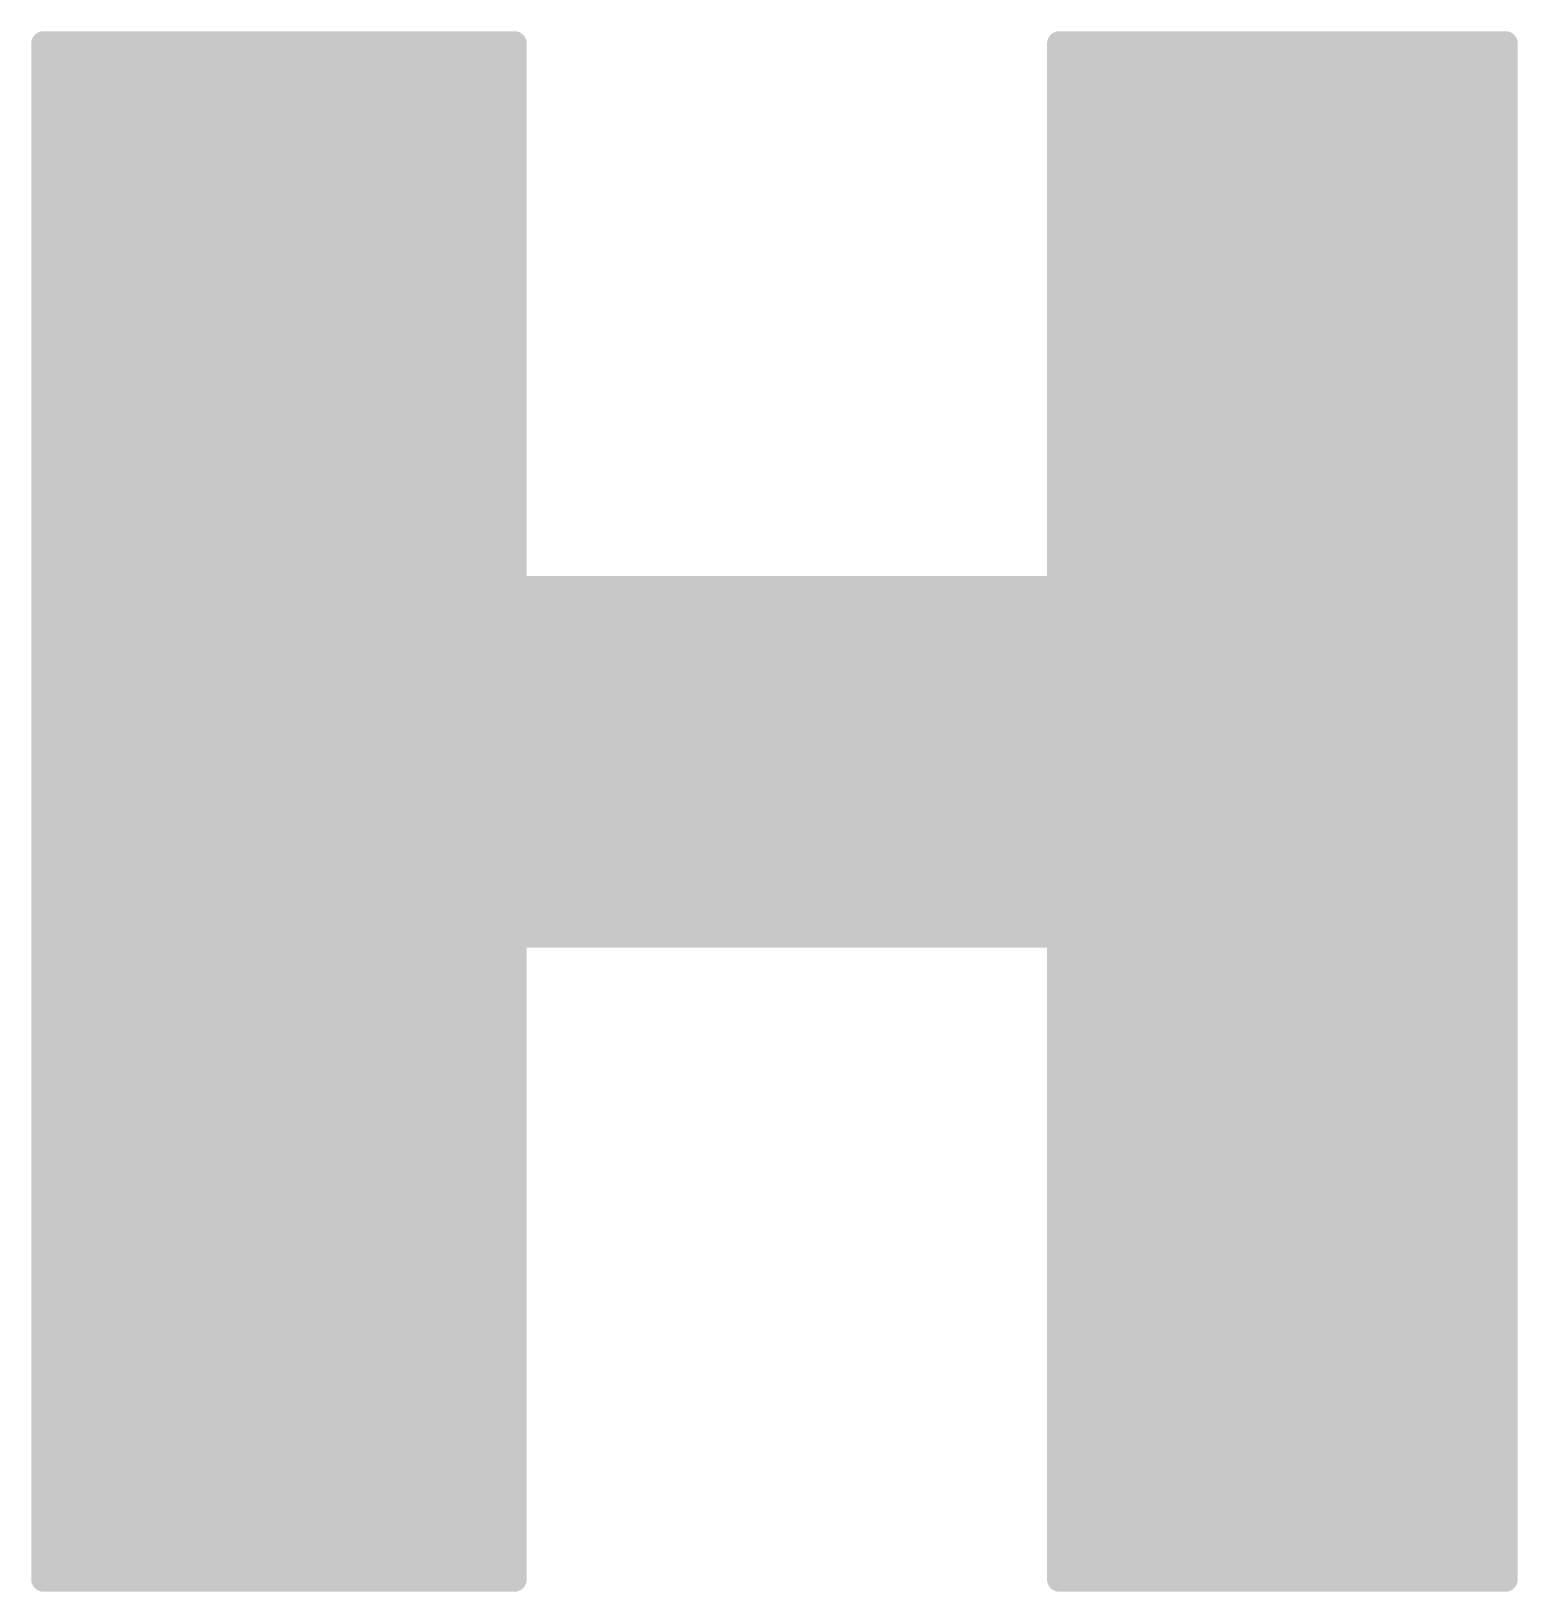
# Model space of a CAD drawing. Header units: millimetres. Extents: x 815.6 to 893.6, y 388.2 to 436.2.
# Drawn here: x 888.363 to 889.887, y 424.482 to 426.082 of the extents above; entities that cross this region are included whole.
import ezdxf

# ---------------------------------------------------------------- set-up
doc = ezdxf.new("R2010")
doc.units = ezdxf.units.MM
doc.layers.add('TOPOVERLAY', color=7, linetype='Continuous')

# ---------------------------------------------------------------- blocks, each defined once
blk = doc.blocks.new('ROSH_8')
at = {"layer": 'TOPOVERLAY', "const_width": 0.0254}
for points in [[(3.1623, 1.6129), (3.6449, 1.6129)], [(3.1623, 0.0381), (3.1623, 1.6129)], [(3.1877, 0.0381), (3.1877, 1.6129)], [(3.2131, 0.0381), (3.2131, 1.6129)], [(3.2385, 0.0381), (3.2385, 1.6129)], [(3.2639, 0.0381), (3.2639, 1.6129)], [(3.2893, 0.0381), (3.2893, 1.6129)], [(3.3147, 0.0381), (3.3147, 1.6129)], [(3.3401, 0.0381), (3.3401, 1.6129)], [(3.3655, 0.0381), (3.3655, 1.6129)], [(3.3909, 0.0381), (3.3909, 1.6129)], [(3.4163, 0.0381), (3.4163, 1.6129)], [(3.4417, 0.0381), (3.4417, 1.6129)], [(3.4671, 0.0381), (3.4671, 1.6129)], [(3.4925, 0.0381), (3.4925, 1.6129)], [(3.5179, 0.0381), (3.5179, 1.6129)], [(3.5433, 0.0381), (3.5433, 1.6129)], [(3.5687, 0.0381), (3.5687, 1.6129)], [(3.5941, 0.0381), (3.5941, 1.6129)], [(3.6195, 0.0381), (3.6195, 1.6129)], [(3.6449, 0.0381), (3.6449, 1.6129)], [(4.2037, 1.6129), (4.6609, 1.6129)], [(4.2037, 0.0381), (4.2037, 1.6129)], [(4.2291, 0.0381), (4.2291, 1.6129)], [(4.2545, 0.0381), (4.2545, 1.6129)], [(4.2799, 0.0381), (4.2799, 1.6129)], [(4.3053, 0.0381), (4.3053, 1.6129)], [(4.3307, 0.0381), (4.3307, 1.6129)], [(4.3561, 0.0381), (4.3561, 1.6129)], [(4.3815, 0.0381), (4.3815, 1.6129)], [(4.4069, 0.0381), (4.4069, 1.6129)], [(4.4323, 0.0381), (4.4323, 1.6129)], [(4.4577, 0.0381), (4.4577, 1.6129)], [(4.4831, 0.0381), (4.4831, 1.6129)], [(4.5085, 0.0381), (4.5085, 1.6129)], [(4.5339, 0.0381), (4.5339, 1.6129)], [(4.5593, 0.0381), (4.5593, 1.6129)], [(4.5847, 0.0381), (4.5847, 1.6129)], [(4.6101, 0.0381), (4.6101, 1.6129)], [(4.6355, 0.0381), (4.6355, 1.6129)], [(4.6609, 0.0381), (4.6609, 1.6129)], [(3.1623, 1.5875), (3.6449, 1.5875)], [(4.2037, 1.5875), (4.6609, 1.5875)], [(3.1623, 1.5621), (3.6449, 1.5621)], [(4.2037, 1.5621), (4.6609, 1.5621)], [(3.1623, 1.5367), (3.6449, 1.5367)], [(4.2037, 1.5367), (4.6609, 1.5367)], [(3.1623, 1.5113), (3.6449, 1.5113)], [(4.2037, 1.5113), (4.6609, 1.5113)], [(3.1623, 1.4859), (3.6449, 1.4859)], [(4.2037, 1.4859), (4.6609, 1.4859)], [(3.1623, 1.4605), (3.6449, 1.4605)], [(4.2037, 1.4605), (4.6609, 1.4605)], [(3.1623, 1.4351), (3.6449, 1.4351)], [(4.2037, 1.4351), (4.6609, 1.4351)], [(3.1623, 1.4097), (3.6449, 1.4097)], [(4.2037, 1.4097), (4.6609, 1.4097)], [(3.1623, 1.3843), (3.6449, 1.3843)], [(4.2037, 1.3843), (4.6609, 1.3843)], [(3.1623, 1.3589), (3.6449, 1.3589)], [(4.2037, 1.3589), (4.6609, 1.3589)], [(3.1623, 1.3335), (3.6449, 1.3335)], [(4.2037, 1.3335), (4.6609, 1.3335)], [(3.1623, 1.3081), (3.6449, 1.3081)], [(4.2037, 1.3081), (4.6609, 1.3081)], [(3.1623, 1.2827), (3.6449, 1.2827)], [(4.2037, 1.2827), (4.6609, 1.2827)], [(3.1623, 1.2573), (3.6449, 1.2573)], [(4.2037, 1.2573), (4.6609, 1.2573)], [(3.1623, 1.2319), (3.6449, 1.2319)], [(4.2037, 1.2319), (4.6609, 1.2319)], [(3.1623, 1.2065), (3.6449, 1.2065)], [(4.2037, 1.2065), (4.6609, 1.2065)], [(3.1623, 1.1811), (3.6449, 1.1811)], [(4.2037, 1.1811), (4.6609, 1.1811)], [(3.1623, 1.1557), (3.6449, 1.1557)], [(4.2037, 1.1557), (4.6609, 1.1557)], [(3.1623, 1.1303), (3.6449, 1.1303)], [(4.2037, 1.1303), (4.6609, 1.1303)], [(3.1623, 1.1049), (3.6449, 1.1049)], [(4.2037, 1.1049), (4.6609, 1.1049)], [(3.1623, 1.0795), (3.6449, 1.0795)], [(4.2037, 1.0795), (4.6609, 1.0795)], [(3.1623, 1.0541), (4.6609, 1.0541)], [(3.6703, 0.6985), (3.6703, 1.0541)], [(3.6957, 0.6985), (3.6957, 1.0541)], [(3.7211, 0.6985), (3.7211, 1.0541)], [(3.7465, 0.6985), (3.7465, 1.0541)], [(3.7719, 0.6985), (3.7719, 1.0541)], [(3.7973, 0.6985), (3.7973, 1.0541)], [(3.8227, 0.6985), (3.8227, 1.0541)], [(3.8481, 0.6985), (3.8481, 1.0541)], [(3.8735, 0.6985), (3.8735, 1.0541)], [(3.8989, 0.6985), (3.8989, 1.0541)], [(3.9243, 0.6985), (3.9243, 1.0541)], [(3.9497, 0.6985), (3.9497, 1.0541)], [(3.9751, 0.6985), (3.9751, 1.0541)], [(4.0005, 0.6985), (4.0005, 1.0541)], [(4.0259, 0.6985), (4.0259, 1.0541)], [(4.0513, 0.6985), (4.0513, 1.0541)], [(4.0767, 0.6985), (4.0767, 1.0541)], [(4.1021, 0.6985), (4.1021, 1.0541)], [(4.1275, 0.6985), (4.1275, 1.0541)], [(4.1529, 0.6985), (4.1529, 1.0541)], [(4.1783, 0.6985), (4.1783, 1.0541)], [(3.1623, 1.0287), (4.6609, 1.0287)], [(3.1623, 1.0033), (4.6609, 1.0033)], [(3.1623, 0.9779), (4.6609, 0.9779)], [(3.1623, 0.9525), (4.6609, 0.9525)], [(3.1623, 0.9271), (4.6609, 0.9271)], [(3.1623, 0.9017), (4.6609, 0.9017)], [(3.1623, 0.8763), (4.6609, 0.8763)], [(3.1623, 0.8509), (4.6609, 0.8509)], [(3.1623, 0.8255), (4.6609, 0.8255)], [(3.1623, 0.8001), (4.6609, 0.8001)], [(3.1623, 0.7747), (4.6609, 0.7747)], [(3.1623, 0.7493), (4.6609, 0.7493)], [(3.1623, 0.7239), (4.6609, 0.7239)], [(3.1623, 0.6985), (4.6609, 0.6985)], [(3.1623, 0.6731), (3.6449, 0.6731)], [(4.2037, 0.6731), (4.6609, 0.6731)], [(3.1623, 0.6477), (3.6449, 0.6477)], [(4.2037, 0.6477), (4.6609, 0.6477)], [(3.1623, 0.6223), (3.6449, 0.6223)], [(4.2037, 0.6223), (4.6609, 0.6223)], [(3.1623, 0.5969), (3.6449, 0.5969)], [(4.2037, 0.5969), (4.6609, 0.5969)], [(3.1623, 0.5715), (3.6449, 0.5715)], [(4.2037, 0.5715), (4.6609, 0.5715)], [(3.1623, 0.5461), (3.6449, 0.5461)], [(4.2037, 0.5461), (4.6609, 0.5461)], [(3.1623, 0.5207), (3.6449, 0.5207)], [(4.2037, 0.5207), (4.6609, 0.5207)], [(3.1623, 0.4953), (3.6449, 0.4953)], [(4.2037, 0.4953), (4.6609, 0.4953)], [(3.1623, 0.4699), (3.6449, 0.4699)], [(4.2037, 0.4699), (4.6609, 0.4699)], [(3.1623, 0.4445), (3.6449, 0.4445)], [(4.2037, 0.4445), (4.6609, 0.4445)], [(3.1623, 0.4191), (3.6449, 0.4191)], [(4.2037, 0.4191), (4.6609, 0.4191)], [(3.1623, 0.3937), (3.6449, 0.3937)], [(4.2037, 0.3937), (4.6609, 0.3937)], [(3.1623, 0.3683), (3.6449, 0.3683)], [(4.2037, 0.3683), (4.6609, 0.3683)], [(3.1623, 0.3429), (3.6449, 0.3429)], [(4.2037, 0.3429), (4.6609, 0.3429)], [(3.1623, 0.3175), (3.6449, 0.3175)], [(4.2037, 0.3175), (4.6609, 0.3175)], [(3.1623, 0.2921), (3.6449, 0.2921)], [(4.2037, 0.2921), (4.6609, 0.2921)], [(3.1623, 0.2667), (3.6449, 0.2667)], [(4.2037, 0.2667), (4.6609, 0.2667)], [(3.1623, 0.2413), (3.6449, 0.2413)], [(4.2037, 0.2413), (4.6609, 0.2413)], [(3.1623, 0.2159), (3.6449, 0.2159)], [(4.2037, 0.2159), (4.6609, 0.2159)], [(3.1623, 0.1905), (3.6449, 0.1905)], [(4.2037, 0.1905), (4.6609, 0.1905)], [(3.1623, 0.1651), (3.6449, 0.1651)], [(4.2037, 0.1651), (4.6609, 0.1651)], [(3.1623, 0.1397), (3.6449, 0.1397)], [(4.2037, 0.1397), (4.6609, 0.1397)], [(3.1623, 0.1143), (3.6449, 0.1143)], [(4.2037, 0.1143), (4.6609, 0.1143)], [(3.1623, 0.0889), (3.6449, 0.0889)], [(4.2037, 0.0889), (4.6609, 0.0889)], [(3.1623, 0.0635), (3.6449, 0.0635)], [(4.2037, 0.0635), (4.6609, 0.0635)], [(3.1623, 0.0381), (3.6449, 0.0381)], [(4.2037, 0.0381), (4.6609, 0.0381)]]:
    blk.add_lwpolyline(points, dxfattribs=at)
at = {"layer": 'TOPOVERLAY', "const_width": 0.0127}
for points in [[(3.15595, 1.6129, 1), (3.16865, 1.6129, 1)], [(3.15595, 1.6129, 1), (3.16865, 1.6129, 1)], [(3.18135, 1.6129, 1), (3.19405, 1.6129, 1)], [(3.20675, 1.6129, 1), (3.21945, 1.6129, 1)], [(3.23215, 1.6129, 1), (3.24485, 1.6129, 1)], [(3.25755, 1.6129, 1), (3.27025, 1.6129, 1)], [(3.28295, 1.6129, 1), (3.29565, 1.6129, 1)], [(3.30835, 1.6129, 1), (3.32105, 1.6129, 1)], [(3.33375, 1.6129, 1), (3.34645, 1.6129, 1)], [(3.35915, 1.6129, 1), (3.37185, 1.6129, 1)], [(3.38455, 1.6129, 1), (3.39725, 1.6129, 1)], [(3.40995, 1.6129, 1), (3.42265, 1.6129, 1)], [(3.43535, 1.6129, 1), (3.44805, 1.6129, 1)], [(3.46075, 1.6129, 1), (3.47345, 1.6129, 1)], [(3.48615, 1.6129, 1), (3.49885, 1.6129, 1)], [(3.51155, 1.6129, 1), (3.52425, 1.6129, 1)], [(3.53695, 1.6129, 1), (3.54965, 1.6129, 1)], [(3.56235, 1.6129, 1), (3.57505, 1.6129, 1)], [(3.58775, 1.6129, 1), (3.60045, 1.6129, 1)], [(3.61315, 1.6129, 1), (3.62585, 1.6129, 1)], [(3.63855, 1.6129, 1), (3.65125, 1.6129, 1)], [(3.63855, 1.6129, 1), (3.65125, 1.6129, 1)], [(4.19735, 1.6129, 1), (4.21005, 1.6129, 1)], [(4.19735, 1.6129, 1), (4.21005, 1.6129, 1)], [(4.22275, 1.6129, 1), (4.23545, 1.6129, 1)], [(4.24815, 1.6129, 1), (4.26085, 1.6129, 1)], [(4.27355, 1.6129, 1), (4.28625, 1.6129, 1)], [(4.29895, 1.6129, 1), (4.31165, 1.6129, 1)], [(4.32435, 1.6129, 1), (4.33705, 1.6129, 1)], [(4.34975, 1.6129, 1), (4.36245, 1.6129, 1)], [(4.37515, 1.6129, 1), (4.38785, 1.6129, 1)], [(4.40055, 1.6129, 1), (4.41325, 1.6129, 1)], [(4.42595, 1.6129, 1), (4.43865, 1.6129, 1)], [(4.45135, 1.6129, 1), (4.46405, 1.6129, 1)], [(4.47675, 1.6129, 1), (4.48945, 1.6129, 1)], [(4.50215, 1.6129, 1), (4.51485, 1.6129, 1)], [(4.52755, 1.6129, 1), (4.54025, 1.6129, 1)], [(4.55295, 1.6129, 1), (4.56565, 1.6129, 1)], [(4.57835, 1.6129, 1), (4.59105, 1.6129, 1)], [(4.60375, 1.6129, 1), (4.61645, 1.6129, 1)], [(4.62915, 1.6129, 1), (4.64185, 1.6129, 1)], [(4.65455, 1.6129, 1), (4.66725, 1.6129, 1)], [(4.65455, 1.6129, 1), (4.66725, 1.6129, 1)], [(3.15595, 1.5875, 1), (3.16865, 1.5875, 1)], [(3.63855, 1.5875, 1), (3.65125, 1.5875, 1)], [(4.19735, 1.5875, 1), (4.21005, 1.5875, 1)], [(4.65455, 1.5875, 1), (4.66725, 1.5875, 1)], [(3.15595, 1.5621, 1), (3.16865, 1.5621, 1)], [(3.63855, 1.5621, 1), (3.65125, 1.5621, 1)], [(4.19735, 1.5621, 1), (4.21005, 1.5621, 1)], [(4.65455, 1.5621, 1), (4.66725, 1.5621, 1)], [(3.15595, 1.5367, 1), (3.16865, 1.5367, 1)], [(3.63855, 1.5367, 1), (3.65125, 1.5367, 1)], [(4.19735, 1.5367, 1), (4.21005, 1.5367, 1)], [(4.65455, 1.5367, 1), (4.66725, 1.5367, 1)], [(3.15595, 1.5113, 1), (3.16865, 1.5113, 1)], [(3.63855, 1.5113, 1), (3.65125, 1.5113, 1)], [(4.19735, 1.5113, 1), (4.21005, 1.5113, 1)], [(4.65455, 1.5113, 1), (4.66725, 1.5113, 1)], [(3.15595, 1.4859, 1), (3.16865, 1.4859, 1)], [(3.63855, 1.4859, 1), (3.65125, 1.4859, 1)], [(4.19735, 1.4859, 1), (4.21005, 1.4859, 1)], [(4.65455, 1.4859, 1), (4.66725, 1.4859, 1)], [(3.15595, 1.4605, 1), (3.16865, 1.4605, 1)], [(3.63855, 1.4605, 1), (3.65125, 1.4605, 1)], [(4.19735, 1.4605, 1), (4.21005, 1.4605, 1)], [(4.65455, 1.4605, 1), (4.66725, 1.4605, 1)], [(3.15595, 1.4351, 1), (3.16865, 1.4351, 1)], [(3.63855, 1.4351, 1), (3.65125, 1.4351, 1)], [(4.19735, 1.4351, 1), (4.21005, 1.4351, 1)], [(4.65455, 1.4351, 1), (4.66725, 1.4351, 1)], [(3.15595, 1.4097, 1), (3.16865, 1.4097, 1)], [(3.63855, 1.4097, 1), (3.65125, 1.4097, 1)], [(4.19735, 1.4097, 1), (4.21005, 1.4097, 1)], [(4.65455, 1.4097, 1), (4.66725, 1.4097, 1)], [(3.15595, 1.3843, 1), (3.16865, 1.3843, 1)], [(3.63855, 1.3843, 1), (3.65125, 1.3843, 1)], [(4.19735, 1.3843, 1), (4.21005, 1.3843, 1)], [(4.65455, 1.3843, 1), (4.66725, 1.3843, 1)], [(3.15595, 1.3589, 1), (3.16865, 1.3589, 1)], [(3.63855, 1.3589, 1), (3.65125, 1.3589, 1)], [(4.19735, 1.3589, 1), (4.21005, 1.3589, 1)], [(4.65455, 1.3589, 1), (4.66725, 1.3589, 1)], [(3.15595, 1.3335, 1), (3.16865, 1.3335, 1)], [(3.63855, 1.3335, 1), (3.65125, 1.3335, 1)], [(4.19735, 1.3335, 1), (4.21005, 1.3335, 1)], [(4.65455, 1.3335, 1), (4.66725, 1.3335, 1)], [(3.15595, 1.3081, 1), (3.16865, 1.3081, 1)], [(3.63855, 1.3081, 1), (3.65125, 1.3081, 1)], [(4.19735, 1.3081, 1), (4.21005, 1.3081, 1)], [(4.65455, 1.3081, 1), (4.66725, 1.3081, 1)], [(3.15595, 1.2827, 1), (3.16865, 1.2827, 1)], [(3.63855, 1.2827, 1), (3.65125, 1.2827, 1)], [(4.19735, 1.2827, 1), (4.21005, 1.2827, 1)], [(4.65455, 1.2827, 1), (4.66725, 1.2827, 1)], [(3.15595, 1.2573, 1), (3.16865, 1.2573, 1)], [(3.63855, 1.2573, 1), (3.65125, 1.2573, 1)], [(4.19735, 1.2573, 1), (4.21005, 1.2573, 1)], [(4.65455, 1.2573, 1), (4.66725, 1.2573, 1)], [(3.15595, 1.2319, 1), (3.16865, 1.2319, 1)], [(3.63855, 1.2319, 1), (3.65125, 1.2319, 1)], [(4.19735, 1.2319, 1), (4.21005, 1.2319, 1)], [(4.65455, 1.2319, 1), (4.66725, 1.2319, 1)], [(3.15595, 1.2065, 1), (3.16865, 1.2065, 1)], [(3.63855, 1.2065, 1), (3.65125, 1.2065, 1)], [(4.19735, 1.2065, 1), (4.21005, 1.2065, 1)], [(4.65455, 1.2065, 1), (4.66725, 1.2065, 1)], [(3.15595, 1.1811, 1), (3.16865, 1.1811, 1)], [(3.63855, 1.1811, 1), (3.65125, 1.1811, 1)], [(4.19735, 1.1811, 1), (4.21005, 1.1811, 1)], [(4.65455, 1.1811, 1), (4.66725, 1.1811, 1)], [(3.15595, 1.1557, 1), (3.16865, 1.1557, 1)], [(3.63855, 1.1557, 1), (3.65125, 1.1557, 1)], [(4.19735, 1.1557, 1), (4.21005, 1.1557, 1)], [(4.65455, 1.1557, 1), (4.66725, 1.1557, 1)], [(3.15595, 1.1303, 1), (3.16865, 1.1303, 1)], [(3.63855, 1.1303, 1), (3.65125, 1.1303, 1)], [(4.19735, 1.1303, 1), (4.21005, 1.1303, 1)], [(4.65455, 1.1303, 1), (4.66725, 1.1303, 1)], [(3.15595, 1.1049, 1), (3.16865, 1.1049, 1)], [(3.63855, 1.1049, 1), (3.65125, 1.1049, 1)], [(4.19735, 1.1049, 1), (4.21005, 1.1049, 1)], [(4.65455, 1.1049, 1), (4.66725, 1.1049, 1)], [(3.15595, 1.0795, 1), (3.16865, 1.0795, 1)], [(3.63855, 1.0795, 1), (3.65125, 1.0795, 1)], [(4.19735, 1.0795, 1), (4.21005, 1.0795, 1)], [(4.65455, 1.0795, 1), (4.66725, 1.0795, 1)], [(3.15595, 1.0541, 1), (3.16865, 1.0541, 1)], [(3.66395, 1.0541, 1), (3.67665, 1.0541, 1)], [(3.68935, 1.0541, 1), (3.70205, 1.0541, 1)], [(3.71475, 1.0541, 1), (3.72745, 1.0541, 1)], [(3.74015, 1.0541, 1), (3.75285, 1.0541, 1)], [(3.76555, 1.0541, 1), (3.77825, 1.0541, 1)], [(3.79095, 1.0541, 1), (3.80365, 1.0541, 1)], [(3.81635, 1.0541, 1), (3.82905, 1.0541, 1)], [(3.84175, 1.0541, 1), (3.85445, 1.0541, 1)], [(3.86715, 1.0541, 1), (3.87985, 1.0541, 1)], [(3.89255, 1.0541, 1), (3.90525, 1.0541, 1)], [(3.91795, 1.0541, 1), (3.93065, 1.0541, 1)], [(3.94335, 1.0541, 1), (3.95605, 1.0541, 1)], [(3.96875, 1.0541, 1), (3.98145, 1.0541, 1)], [(3.99415, 1.0541, 1), (4.00685, 1.0541, 1)], [(4.01955, 1.0541, 1), (4.03225, 1.0541, 1)], [(4.04495, 1.0541, 1), (4.05765, 1.0541, 1)], [(4.07035, 1.0541, 1), (4.08305, 1.0541, 1)], [(4.09575, 1.0541, 1), (4.10845, 1.0541, 1)], [(4.12115, 1.0541, 1), (4.13385, 1.0541, 1)], [(4.14655, 1.0541, 1), (4.15925, 1.0541, 1)], [(4.17195, 1.0541, 1), (4.18465, 1.0541, 1)], [(4.65455, 1.0541, 1), (4.66725, 1.0541, 1)], [(3.15595, 1.0287, 1), (3.16865, 1.0287, 1)], [(4.65455, 1.0287, 1), (4.66725, 1.0287, 1)], [(3.15595, 1.0033, 1), (3.16865, 1.0033, 1)], [(4.65455, 1.0033, 1), (4.66725, 1.0033, 1)], [(3.15595, 0.9779, 1), (3.16865, 0.9779, 1)], [(4.65455, 0.9779, 1), (4.66725, 0.9779, 1)], [(3.15595, 0.9525, 1), (3.16865, 0.9525, 1)], [(4.65455, 0.9525, 1), (4.66725, 0.9525, 1)], [(3.15595, 0.9271, 1), (3.16865, 0.9271, 1)], [(4.65455, 0.9271, 1), (4.66725, 0.9271, 1)], [(3.15595, 0.9017, 1), (3.16865, 0.9017, 1)], [(4.65455, 0.9017, 1), (4.66725, 0.9017, 1)], [(3.15595, 0.8763, 1), (3.16865, 0.8763, 1)], [(4.65455, 0.8763, 1), (4.66725, 0.8763, 1)], [(3.15595, 0.8509, 1), (3.16865, 0.8509, 1)], [(4.65455, 0.8509, 1), (4.66725, 0.8509, 1)], [(3.15595, 0.8255, 1), (3.16865, 0.8255, 1)], [(4.65455, 0.8255, 1), (4.66725, 0.8255, 1)], [(3.15595, 0.8001, 1), (3.16865, 0.8001, 1)], [(4.65455, 0.8001, 1), (4.66725, 0.8001, 1)], [(3.15595, 0.7747, 1), (3.16865, 0.7747, 1)], [(4.65455, 0.7747, 1), (4.66725, 0.7747, 1)], [(3.15595, 0.7493, 1), (3.16865, 0.7493, 1)], [(4.65455, 0.7493, 1), (4.66725, 0.7493, 1)], [(3.15595, 0.7239, 1), (3.16865, 0.7239, 1)], [(4.65455, 0.7239, 1), (4.66725, 0.7239, 1)], [(3.15595, 0.6985, 1), (3.16865, 0.6985, 1)], [(3.66395, 0.6985, 1), (3.67665, 0.6985, 1)], [(3.68935, 0.6985, 1), (3.70205, 0.6985, 1)], [(3.71475, 0.6985, 1), (3.72745, 0.6985, 1)], [(3.74015, 0.6985, 1), (3.75285, 0.6985, 1)], [(3.76555, 0.6985, 1), (3.77825, 0.6985, 1)], [(3.79095, 0.6985, 1), (3.80365, 0.6985, 1)], [(3.81635, 0.6985, 1), (3.82905, 0.6985, 1)], [(3.84175, 0.6985, 1), (3.85445, 0.6985, 1)], [(3.86715, 0.6985, 1), (3.87985, 0.6985, 1)], [(3.89255, 0.6985, 1), (3.90525, 0.6985, 1)], [(3.91795, 0.6985, 1), (3.93065, 0.6985, 1)], [(3.94335, 0.6985, 1), (3.95605, 0.6985, 1)], [(3.96875, 0.6985, 1), (3.98145, 0.6985, 1)], [(3.99415, 0.6985, 1), (4.00685, 0.6985, 1)], [(4.01955, 0.6985, 1), (4.03225, 0.6985, 1)], [(4.04495, 0.6985, 1), (4.05765, 0.6985, 1)], [(4.07035, 0.6985, 1), (4.08305, 0.6985, 1)], [(4.09575, 0.6985, 1), (4.10845, 0.6985, 1)], [(4.12115, 0.6985, 1), (4.13385, 0.6985, 1)], [(4.14655, 0.6985, 1), (4.15925, 0.6985, 1)], [(4.17195, 0.6985, 1), (4.18465, 0.6985, 1)], [(4.65455, 0.6985, 1), (4.66725, 0.6985, 1)], [(3.15595, 0.6731, 1), (3.16865, 0.6731, 1)], [(3.63855, 0.6731, 1), (3.65125, 0.6731, 1)], [(4.19735, 0.6731, 1), (4.21005, 0.6731, 1)], [(4.65455, 0.6731, 1), (4.66725, 0.6731, 1)], [(3.15595, 0.6477, 1), (3.16865, 0.6477, 1)], [(3.63855, 0.6477, 1), (3.65125, 0.6477, 1)], [(4.19735, 0.6477, 1), (4.21005, 0.6477, 1)], [(4.65455, 0.6477, 1), (4.66725, 0.6477, 1)], [(3.15595, 0.6223, 1), (3.16865, 0.6223, 1)], [(3.63855, 0.6223, 1), (3.65125, 0.6223, 1)], [(4.19735, 0.6223, 1), (4.21005, 0.6223, 1)], [(4.65455, 0.6223, 1), (4.66725, 0.6223, 1)], [(3.15595, 0.5969, 1), (3.16865, 0.5969, 1)], [(3.63855, 0.5969, 1), (3.65125, 0.5969, 1)], [(4.19735, 0.5969, 1), (4.21005, 0.5969, 1)], [(4.65455, 0.5969, 1), (4.66725, 0.5969, 1)], [(3.15595, 0.5715, 1), (3.16865, 0.5715, 1)], [(3.63855, 0.5715, 1), (3.65125, 0.5715, 1)], [(4.19735, 0.5715, 1), (4.21005, 0.5715, 1)], [(4.65455, 0.5715, 1), (4.66725, 0.5715, 1)], [(3.15595, 0.5461, 1), (3.16865, 0.5461, 1)], [(3.63855, 0.5461, 1), (3.65125, 0.5461, 1)], [(4.19735, 0.5461, 1), (4.21005, 0.5461, 1)], [(4.65455, 0.5461, 1), (4.66725, 0.5461, 1)], [(3.15595, 0.5207, 1), (3.16865, 0.5207, 1)], [(3.63855, 0.5207, 1), (3.65125, 0.5207, 1)], [(4.19735, 0.5207, 1), (4.21005, 0.5207, 1)], [(4.65455, 0.5207, 1), (4.66725, 0.5207, 1)], [(3.15595, 0.4953, 1), (3.16865, 0.4953, 1)], [(3.63855, 0.4953, 1), (3.65125, 0.4953, 1)], [(4.19735, 0.4953, 1), (4.21005, 0.4953, 1)], [(4.65455, 0.4953, 1), (4.66725, 0.4953, 1)], [(3.15595, 0.4699, 1), (3.16865, 0.4699, 1)], [(3.63855, 0.4699, 1), (3.65125, 0.4699, 1)], [(4.19735, 0.4699, 1), (4.21005, 0.4699, 1)], [(4.65455, 0.4699, 1), (4.66725, 0.4699, 1)], [(3.15595, 0.4445, 1), (3.16865, 0.4445, 1)], [(3.63855, 0.4445, 1), (3.65125, 0.4445, 1)], [(4.19735, 0.4445, 1), (4.21005, 0.4445, 1)], [(4.65455, 0.4445, 1), (4.66725, 0.4445, 1)], [(3.15595, 0.4191, 1), (3.16865, 0.4191, 1)], [(3.63855, 0.4191, 1), (3.65125, 0.4191, 1)], [(4.19735, 0.4191, 1), (4.21005, 0.4191, 1)], [(4.65455, 0.4191, 1), (4.66725, 0.4191, 1)], [(3.15595, 0.3937, 1), (3.16865, 0.3937, 1)], [(3.63855, 0.3937, 1), (3.65125, 0.3937, 1)], [(4.19735, 0.3937, 1), (4.21005, 0.3937, 1)], [(4.65455, 0.3937, 1), (4.66725, 0.3937, 1)], [(3.15595, 0.3683, 1), (3.16865, 0.3683, 1)], [(3.63855, 0.3683, 1), (3.65125, 0.3683, 1)], [(4.19735, 0.3683, 1), (4.21005, 0.3683, 1)], [(4.65455, 0.3683, 1), (4.66725, 0.3683, 1)], [(3.15595, 0.3429, 1), (3.16865, 0.3429, 1)], [(3.63855, 0.3429, 1), (3.65125, 0.3429, 1)], [(4.19735, 0.3429, 1), (4.21005, 0.3429, 1)], [(4.65455, 0.3429, 1), (4.66725, 0.3429, 1)], [(3.15595, 0.3175, 1), (3.16865, 0.3175, 1)], [(3.63855, 0.3175, 1), (3.65125, 0.3175, 1)], [(4.19735, 0.3175, 1), (4.21005, 0.3175, 1)], [(4.65455, 0.3175, 1), (4.66725, 0.3175, 1)], [(3.15595, 0.2921, 1), (3.16865, 0.2921, 1)], [(3.63855, 0.2921, 1), (3.65125, 0.2921, 1)], [(4.19735, 0.2921, 1), (4.21005, 0.2921, 1)], [(4.65455, 0.2921, 1), (4.66725, 0.2921, 1)], [(3.15595, 0.2667, 1), (3.16865, 0.2667, 1)], [(3.63855, 0.2667, 1), (3.65125, 0.2667, 1)], [(4.19735, 0.2667, 1), (4.21005, 0.2667, 1)], [(4.65455, 0.2667, 1), (4.66725, 0.2667, 1)], [(3.15595, 0.2413, 1), (3.16865, 0.2413, 1)], [(3.63855, 0.2413, 1), (3.65125, 0.2413, 1)], [(4.19735, 0.2413, 1), (4.21005, 0.2413, 1)], [(4.65455, 0.2413, 1), (4.66725, 0.2413, 1)], [(3.15595, 0.2159, 1), (3.16865, 0.2159, 1)], [(3.63855, 0.2159, 1), (3.65125, 0.2159, 1)], [(4.19735, 0.2159, 1), (4.21005, 0.2159, 1)], [(4.65455, 0.2159, 1), (4.66725, 0.2159, 1)], [(3.15595, 0.1905, 1), (3.16865, 0.1905, 1)], [(3.63855, 0.1905, 1), (3.65125, 0.1905, 1)], [(4.19735, 0.1905, 1), (4.21005, 0.1905, 1)], [(4.65455, 0.1905, 1), (4.66725, 0.1905, 1)], [(3.15595, 0.1651, 1), (3.16865, 0.1651, 1)], [(3.63855, 0.1651, 1), (3.65125, 0.1651, 1)], [(4.19735, 0.1651, 1), (4.21005, 0.1651, 1)], [(4.65455, 0.1651, 1), (4.66725, 0.1651, 1)], [(3.15595, 0.1397, 1), (3.16865, 0.1397, 1)], [(3.63855, 0.1397, 1), (3.65125, 0.1397, 1)], [(4.19735, 0.1397, 1), (4.21005, 0.1397, 1)], [(4.65455, 0.1397, 1), (4.66725, 0.1397, 1)], [(3.15595, 0.1143, 1), (3.16865, 0.1143, 1)], [(3.63855, 0.1143, 1), (3.65125, 0.1143, 1)], [(4.19735, 0.1143, 1), (4.21005, 0.1143, 1)], [(4.65455, 0.1143, 1), (4.66725, 0.1143, 1)], [(3.15595, 0.0889, 1), (3.16865, 0.0889, 1)], [(3.63855, 0.0889, 1), (3.65125, 0.0889, 1)], [(4.19735, 0.0889, 1), (4.21005, 0.0889, 1)], [(4.65455, 0.0889, 1), (4.66725, 0.0889, 1)], [(3.15595, 0.0635, 1), (3.16865, 0.0635, 1)], [(3.63855, 0.0635, 1), (3.65125, 0.0635, 1)], [(4.19735, 0.0635, 1), (4.21005, 0.0635, 1)], [(4.65455, 0.0635, 1), (4.66725, 0.0635, 1)], [(3.15595, 0.0381, 1), (3.16865, 0.0381, 1)], [(3.15595, 0.0381, 1), (3.16865, 0.0381, 1)], [(3.18135, 0.0381, 1), (3.19405, 0.0381, 1)], [(3.20675, 0.0381, 1), (3.21945, 0.0381, 1)], [(3.23215, 0.0381, 1), (3.24485, 0.0381, 1)], [(3.25755, 0.0381, 1), (3.27025, 0.0381, 1)], [(3.28295, 0.0381, 1), (3.29565, 0.0381, 1)], [(3.30835, 0.0381, 1), (3.32105, 0.0381, 1)], [(3.33375, 0.0381, 1), (3.34645, 0.0381, 1)], [(3.35915, 0.0381, 1), (3.37185, 0.0381, 1)], [(3.38455, 0.0381, 1), (3.39725, 0.0381, 1)], [(3.40995, 0.0381, 1), (3.42265, 0.0381, 1)], [(3.43535, 0.0381, 1), (3.44805, 0.0381, 1)], [(3.46075, 0.0381, 1), (3.47345, 0.0381, 1)], [(3.48615, 0.0381, 1), (3.49885, 0.0381, 1)], [(3.51155, 0.0381, 1), (3.52425, 0.0381, 1)], [(3.53695, 0.0381, 1), (3.54965, 0.0381, 1)], [(3.56235, 0.0381, 1), (3.57505, 0.0381, 1)], [(3.58775, 0.0381, 1), (3.60045, 0.0381, 1)], [(3.61315, 0.0381, 1), (3.62585, 0.0381, 1)], [(3.63855, 0.0381, 1), (3.65125, 0.0381, 1)], [(3.63855, 0.0381, 1), (3.65125, 0.0381, 1)], [(4.19735, 0.0381, 1), (4.21005, 0.0381, 1)], [(4.19735, 0.0381, 1), (4.21005, 0.0381, 1)], [(4.22275, 0.0381, 1), (4.23545, 0.0381, 1)], [(4.24815, 0.0381, 1), (4.26085, 0.0381, 1)], [(4.27355, 0.0381, 1), (4.28625, 0.0381, 1)], [(4.29895, 0.0381, 1), (4.31165, 0.0381, 1)], [(4.32435, 0.0381, 1), (4.33705, 0.0381, 1)], [(4.34975, 0.0381, 1), (4.36245, 0.0381, 1)], [(4.37515, 0.0381, 1), (4.38785, 0.0381, 1)], [(4.40055, 0.0381, 1), (4.41325, 0.0381, 1)], [(4.42595, 0.0381, 1), (4.43865, 0.0381, 1)], [(4.45135, 0.0381, 1), (4.46405, 0.0381, 1)], [(4.47675, 0.0381, 1), (4.48945, 0.0381, 1)], [(4.50215, 0.0381, 1), (4.51485, 0.0381, 1)], [(4.52755, 0.0381, 1), (4.54025, 0.0381, 1)], [(4.55295, 0.0381, 1), (4.56565, 0.0381, 1)], [(4.57835, 0.0381, 1), (4.59105, 0.0381, 1)], [(4.60375, 0.0381, 1), (4.61645, 0.0381, 1)], [(4.62915, 0.0381, 1), (4.64185, 0.0381, 1)], [(4.65455, 0.0381, 1), (4.66725, 0.0381, 1)], [(4.65455, 0.0381, 1), (4.66725, 0.0381, 1)]]:
    blk.add_lwpolyline(points, format="xyb", close=True, dxfattribs=at)

msp = doc.modelspace()

# ---------------------------------------------------------------- block references
msp.add_blockref('ROSH_8', (885.2131, 424.4564))

doc.saveas('drawing.dxf')
